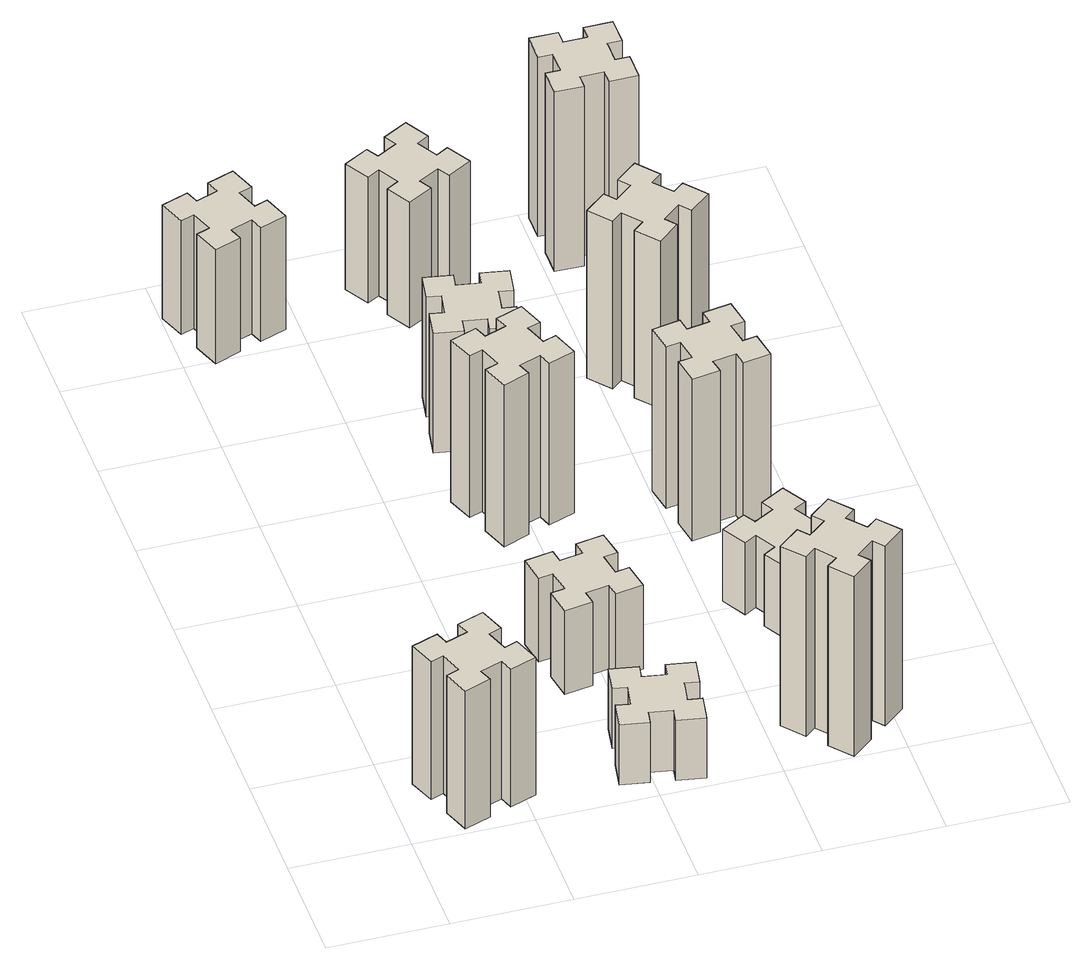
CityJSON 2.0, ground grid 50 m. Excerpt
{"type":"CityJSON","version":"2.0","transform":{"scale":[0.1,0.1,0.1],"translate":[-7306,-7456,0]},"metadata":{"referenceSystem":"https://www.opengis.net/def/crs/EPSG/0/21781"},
"CityObjects":{
"building1":{"type":"Building","attributes":{"class":"1000","function":"1000","usage":"1000","yearOfConstruction":2016,"roofType":"1000","measuredHeight":69,"storeysAboveGround":30,"storeysBelowGround":0},"geometry":[{"type":"Solid","lod":"1","boundaries":[[[[0,1,2,3,4,5,6,7,8,9,10,11,12,13,14,15,16,17,18,19]],[[17,16,20,21]],[[16,15,22,20]],[[15,14,23,22]],[[14,13,24,23]],[[13,12,25,24]],[[12,11,26,25]],[[11,10,27,26]],[[10,9,28,27]],[[9,8,29,28]],[[8,7,30,29]],[[7,6,31,30]],[[6,5,32,31]],[[5,4,33,32]],[[4,3,34,33]],[[3,2,35,34]],[[2,1,36,35]],[[1,0,37,36]],[[0,19,38,37]],[[19,18,39,38]],[[18,17,21,39]],[[24,25,26,27,28,29,30,31,32,33,34,35,36,37,38,39,21,20,22,23]]]]}]},
"building2":{"type":"Building","attributes":{"class":"1000","function":"1000","usage":"1000","yearOfConstruction":2016,"roofType":"1000","measuredHeight":30,"storeysAboveGround":30,"storeysBelowGround":0},"geometry":[{"type":"Solid","lod":"1","boundaries":[[[[40,41,42,43,44,45,46,47,48,49,50,51,52,53,54,55,56,57,58,59]],[[57,56,60,61]],[[56,55,62,60]],[[55,54,63,62]],[[54,53,64,63]],[[53,52,65,64]],[[52,51,66,65]],[[51,50,67,66]],[[50,49,68,67]],[[49,48,69,68]],[[48,47,70,69]],[[47,46,71,70]],[[46,45,72,71]],[[45,44,73,72]],[[44,43,74,73]],[[43,42,75,74]],[[42,41,76,75]],[[41,40,77,76]],[[40,59,78,77]],[[59,58,79,78]],[[58,57,61,79]],[[64,65,66,67,68,69,70,71,72,73,74,75,76,77,78,79,61,60,62,63]]]]}]},
"building3":{"type":"Building","attributes":{"class":"1000","function":"1000","usage":"1000","yearOfConstruction":2016,"roofType":"1000","measuredHeight":57,"storeysAboveGround":30,"storeysBelowGround":0},"geometry":[{"type":"Solid","lod":"1","boundaries":[[[[80,81,82,83,84,85,86,87,88,89,90,91,92,93,94,95,96,97,98,99]],[[97,96,100,101]],[[96,95,102,100]],[[95,94,103,102]],[[94,93,104,103]],[[93,92,105,104]],[[92,91,106,105]],[[91,90,107,106]],[[90,89,108,107]],[[89,88,109,108]],[[88,87,110,109]],[[87,86,111,110]],[[86,85,112,111]],[[85,84,113,112]],[[84,83,114,113]],[[83,82,115,114]],[[82,81,116,115]],[[81,80,117,116]],[[80,99,118,117]],[[99,98,119,118]],[[98,97,101,119]],[[104,105,106,107,108,109,110,111,112,113,114,115,116,117,118,119,101,100,102,103]]]]}]},
"building4":{"type":"Building","attributes":{"class":"1000","function":"1000","usage":"1000","yearOfConstruction":2016,"roofType":"1000","measuredHeight":42,"storeysAboveGround":30,"storeysBelowGround":0},"geometry":[{"type":"Solid","lod":"1","boundaries":[[[[120,121,122,123,124,125,126,127,128,129,130,131,132,133,134,135,136,137,138,139]],[[137,136,140,141]],[[136,135,142,140]],[[135,134,143,142]],[[134,133,144,143]],[[133,132,145,144]],[[132,131,146,145]],[[131,130,147,146]],[[130,129,148,147]],[[129,128,149,148]],[[128,127,150,149]],[[127,126,151,150]],[[126,125,152,151]],[[125,124,153,152]],[[124,123,154,153]],[[123,122,155,154]],[[122,121,156,155]],[[121,120,157,156]],[[120,139,158,157]],[[139,138,159,158]],[[138,137,141,159]],[[144,145,146,147,148,149,150,151,152,153,154,155,156,157,158,159,141,140,142,143]]]]}]},
"building5":{"type":"Building","attributes":{"class":"1000","function":"1000","usage":"1000","yearOfConstruction":2016,"roofType":"1000","measuredHeight":81,"storeysAboveGround":30,"storeysBelowGround":0},"geometry":[{"type":"Solid","lod":"1","boundaries":[[[[160,161,162,163,164,165,166,167,168,169,170,171,172,173,174,175,176,177,178,179]],[[177,176,180,181]],[[176,175,182,180]],[[175,174,183,182]],[[174,173,184,183]],[[173,172,185,184]],[[172,171,186,185]],[[171,170,187,186]],[[170,169,188,187]],[[169,168,189,188]],[[168,167,190,189]],[[167,166,191,190]],[[166,165,192,191]],[[165,164,193,192]],[[164,163,194,193]],[[163,162,195,194]],[[162,161,196,195]],[[161,160,197,196]],[[160,179,198,197]],[[179,178,199,198]],[[178,177,181,199]],[[184,185,186,187,188,189,190,191,192,193,194,195,196,197,198,199,181,180,182,183]]]]}]},
"building6":{"type":"Building","attributes":{"class":"1000","function":"1000","usage":"1000","yearOfConstruction":2016,"roofType":"1000","measuredHeight":60,"storeysAboveGround":30,"storeysBelowGround":0},"geometry":[{"type":"Solid","lod":"1","boundaries":[[[[200,201,202,203,204,205,206,207,208,209,210,211,212,213,214,215,216,217,218,219]],[[217,216,220,221]],[[216,215,222,220]],[[215,214,223,222]],[[214,213,224,223]],[[213,212,225,224]],[[212,211,226,225]],[[211,210,227,226]],[[210,209,228,227]],[[209,208,229,228]],[[208,207,230,229]],[[207,206,231,230]],[[206,205,232,231]],[[205,204,233,232]],[[204,203,234,233]],[[203,202,235,234]],[[202,201,236,235]],[[201,200,237,236]],[[200,219,238,237]],[[219,218,239,238]],[[218,217,221,239]],[[224,225,226,227,228,229,230,231,232,233,234,235,236,237,238,239,221,220,222,223]]]]}]},
"building7":{"type":"Building","attributes":{"class":"1000","function":"1000","usage":"1000","yearOfConstruction":2016,"roofType":"1000","measuredHeight":90,"storeysAboveGround":30,"storeysBelowGround":0},"geometry":[{"type":"Solid","lod":"1","boundaries":[[[[240,241,242,243,244,245,246,247,248,249,250,251,252,253,254,255,256,257,258,259]],[[257,256,260,261]],[[256,255,262,260]],[[255,254,263,262]],[[254,253,264,263]],[[253,252,265,264]],[[252,251,266,265]],[[251,250,267,266]],[[250,249,268,267]],[[249,248,269,268]],[[248,247,270,269]],[[247,246,271,270]],[[246,245,272,271]],[[245,244,273,272]],[[244,243,274,273]],[[243,242,275,274]],[[242,241,276,275]],[[241,240,277,276]],[[240,259,278,277]],[[259,258,279,278]],[[258,257,261,279]],[[264,265,266,267,268,269,270,271,272,273,274,275,276,277,278,279,261,260,262,263]]]]}]},
"building8":{"type":"Building","attributes":{"class":"1000","function":"1000","usage":"1000","yearOfConstruction":2016,"roofType":"1000","measuredHeight":63,"storeysAboveGround":30,"storeysBelowGround":0},"geometry":[{"type":"Solid","lod":"1","boundaries":[[[[280,281,282,283,284,285,286,287,288,289,290,291,292,293,294,295,296,297,298,299]],[[297,296,300,301]],[[296,295,302,300]],[[295,294,303,302]],[[294,293,304,303]],[[293,292,305,304]],[[292,291,306,305]],[[291,290,307,306]],[[290,289,308,307]],[[289,288,309,308]],[[288,287,310,309]],[[287,286,311,310]],[[286,285,312,311]],[[285,284,313,312]],[[284,283,314,313]],[[283,282,315,314]],[[282,281,316,315]],[[281,280,317,316]],[[280,299,318,317]],[[299,298,319,318]],[[298,297,301,319]],[[304,305,306,307,308,309,310,311,312,313,314,315,316,317,318,319,301,300,302,303]]]]}]},
"building9":{"type":"Building","attributes":{"class":"1000","function":"1000","usage":"1000","yearOfConstruction":2016,"roofType":"1000","measuredHeight":36,"storeysAboveGround":30,"storeysBelowGround":0},"geometry":[{"type":"Solid","lod":"1","boundaries":[[[[320,321,322,323,324,325,326,327,328,329,330,331,332,333,334,335,336,337,338,339]],[[337,336,340,341]],[[336,335,342,340]],[[335,334,343,342]],[[334,333,344,343]],[[333,332,345,344]],[[332,331,346,345]],[[331,330,347,346]],[[330,329,348,347]],[[329,328,349,348]],[[328,327,350,349]],[[327,326,351,350]],[[326,325,352,351]],[[325,324,353,352]],[[324,323,354,353]],[[323,322,355,354]],[[322,321,356,355]],[[321,320,357,356]],[[320,339,358,357]],[[339,338,359,358]],[[338,337,341,359]],[[344,345,346,347,348,349,350,351,352,353,354,355,356,357,358,359,341,340,342,343]]]]}]},
"building10":{"type":"Building","attributes":{"class":"1000","function":"1000","usage":"1000","yearOfConstruction":2016,"roofType":"1000","measuredHeight":81,"storeysAboveGround":30,"storeysBelowGround":0},"geometry":[{"type":"Solid","lod":"1","boundaries":[[[[360,361,362,363,364,365,366,367,368,369,370,371,372,373,374,375,376,377,378,379]],[[377,376,380,381]],[[376,375,382,380]],[[375,374,383,382]],[[374,373,384,383]],[[373,372,385,384]],[[372,371,386,385]],[[371,370,387,386]],[[370,369,388,387]],[[369,368,389,388]],[[368,367,390,389]],[[367,366,391,390]],[[366,365,392,391]],[[365,364,393,392]],[[364,363,394,393]],[[363,362,395,394]],[[362,361,396,395]],[[361,360,397,396]],[[360,379,398,397]],[[379,378,399,398]],[[378,377,381,399]],[[384,385,386,387,388,389,390,391,392,393,394,395,396,397,398,399,381,380,382,383]]]]}]},
"building11":{"type":"Building","attributes":{"class":"1000","function":"1000","usage":"1000","yearOfConstruction":2016,"roofType":"1000","measuredHeight":84,"storeysAboveGround":30,"storeysBelowGround":0},"geometry":[{"type":"Solid","lod":"1","boundaries":[[[[400,401,402,403,404,405,406,407,408,409,410,411,412,413,414,415,416,417,418,419]],[[417,416,420,421]],[[416,415,422,420]],[[415,414,423,422]],[[414,413,424,423]],[[413,412,425,424]],[[412,411,426,425]],[[411,410,427,426]],[[410,409,428,427]],[[409,408,429,428]],[[408,407,430,429]],[[407,406,431,430]],[[406,405,432,431]],[[405,404,433,432]],[[404,403,434,433]],[[403,402,435,434]],[[402,401,436,435]],[[401,400,437,436]],[[400,419,438,437]],[[419,418,439,438]],[[418,417,421,439]],[[424,425,426,427,428,429,430,431,432,433,434,435,436,437,438,439,421,420,422,423]]]]}]},
"building12":{"type":"Building","attributes":{"class":"1000","function":"1000","usage":"1000","yearOfConstruction":2016,"roofType":"1000","measuredHeight":90,"storeysAboveGround":30,"storeysBelowGround":0},"geometry":[{"type":"Solid","lod":"1","boundaries":[[[[440,441,442,443,444,445,446,447,448,449,450,451,452,453,454,455,456,457,458,459]],[[457,456,460,461]],[[456,455,462,460]],[[455,454,463,462]],[[454,453,464,463]],[[453,452,465,464]],[[452,451,466,465]],[[451,450,467,466]],[[450,449,468,467]],[[449,448,469,468]],[[448,447,470,469]],[[447,446,471,470]],[[446,445,472,471]],[[445,444,473,472]],[[444,443,474,473]],[[443,442,475,474]],[[442,441,476,475]],[[441,440,477,476]],[[440,459,478,477]],[[459,458,479,478]],[[458,457,461,479]],[[464,465,466,467,468,469,470,471,472,473,474,475,476,477,478,479,461,460,462,463]]]]}]}
},
"vertices":[
[335,366,0],[241,332,0],[220,388,0],[107,347,0],[149,234,0],[205,255,0],[239,161,0],[183,140,0],[224,27,0],[337,69,0],[316,125,0],[410,159,0],[430,103,0],[543,144,0],[502,257,0],[446,236,0],[412,330,0],[468,350,0],[427,463,0],[314,422,0],[412,330,690],[468,350,690],[446,236,690],[502,257,690],[543,144,690],[430,103,690],[410,159,690],[316,125,690],[337,69,690],[224,27,690],[183,140,690],[239,161,690],[205,255,690],[149,234,690],[107,347,690],[220,388,690],[241,332,690],[335,366,690],[314,422,690],[427,463,690],
[966,314,0],[948,215,0],[889,226,0],[868,107,0],[987,87,0],[997,146,0],[1095,128,0],[1085,69,0],[1203,48,0],[1224,167,0],[1165,177,0],[1182,275,0],[1241,265,0],[1262,383,0],[1144,404,0],[1134,345,0],[1035,362,0],[1046,421,0],[927,442,0],[907,324,0],[1035,362,300],[1046,421,300],[1134,345,300],[1144,404,300],[1262,383,300],[1241,265,300],[1182,275,300],[1165,177,300],[1224,167,300],[1203,48,300],[1085,69,300],[1095,128,300],[997,146,300],[987,87,300],[868,107,300],[889,226,300],[948,215,300],[966,314,300],[907,324,300],[927,442,300],
[216,3085,0],[310,3119,0],[330,3063,0],[443,3104,0],[402,3217,0],[346,3196,0],[312,3290,0],[368,3310,0],[327,3423,0],[214,3382,0],[235,3326,0],[141,3292,0],[120,3348,0],[7,3307,0],[49,3194,0],[105,3215,0],[139,3121,0],[83,3100,0],[124,2987,0],[237,3029,0],[139,3121,570],[83,3100,570],[105,3215,570],[49,3194,570],[7,3307,570],[120,3348,570],[141,3292,570],[235,3326,570],[214,3382,570],[327,3423,570],[368,3310,570],[312,3290,570],[346,3196,570],[402,3217,570],[443,3104,570],[330,3063,570],[310,3119,570],[216,3085,570],[237,3029,570],[124,2987,570],
[995,1002,0],[897,985,0],[887,1044,0],[768,1023,0],[789,905,0],[848,915,0],[866,817,0],[807,807,0],[827,688,0],[946,709,0],[935,768,0],[1034,786,0],[1044,727,0],[1162,747,0],[1141,866,0],[1082,855,0],[1065,954,0],[1124,964,0],[1103,1082,0],[985,1061,0],[1065,954,420],[1124,964,420],[1082,855,420],[1141,866,420],[1162,747,420],[1044,727,420],[1034,786,420],[935,768,420],[946,709,420],[827,688,420],[807,807,420],[866,817,420],[848,915,420],[789,905,420],[768,1023,420],[887,1044,420],[897,985,420],[995,1002,420],[985,1061,420],[1103,1082,420],
[1086,1816,0],[1052,1910,0],[1108,1930,0],[1067,2043,0],[954,2002,0],[975,1946,0],[881,1912,0],[860,1968,0],[747,1927,0],[789,1814,0],[845,1835,0],[879,1741,0],[823,1720,0],[864,1607,0],[977,1649,0],[956,1705,0],[1050,1739,0],[1070,1683,0],[1183,1724,0],[1142,1837,0],[1050,1739,810],[1070,1683,810],[956,1705,810],[977,1649,810],[864,1607,810],[823,1720,810],[879,1741,810],[845,1835,810],[789,1814,810],[747,1927,810],[860,1968,810],[881,1912,810],[975,1946,810],[954,2002,810],[1067,2043,810],[1108,1930,810],[1052,1910,810],[1086,1816,810],[1142,1837,810],[1183,1724,810],
[866,2434,0],[848,2335,0],[789,2346,0],[768,2227,0],[887,2207,0],[897,2266,0],[995,2248,0],[985,2189,0],[1103,2168,0],[1124,2287,0],[1065,2297,0],[1082,2395,0],[1141,2385,0],[1162,2503,0],[1044,2524,0],[1034,2465,0],[935,2482,0],[946,2541,0],[827,2562,0],[807,2444,0],[935,2482,600],[946,2541,600],[1034,2465,600],[1044,2524,600],[1162,2503,600],[1141,2385,600],[1082,2395,600],[1065,2297,600],[1124,2287,600],[1103,2168,600],[985,2189,600],[995,2248,600],[897,2266,600],[887,2207,600],[768,2227,600],[789,2346,600],[848,2335,600],[866,2434,600],[807,2444,600],[827,2562,600],
[1838,129,0],[1914,193,0],[1953,147,0],[2045,224,0],[1968,316,0],[1922,278,0],[1857,354,0],[1903,393,0],[1826,485,0],[1734,408,0],[1773,362,0],[1696,297,0],[1658,343,0],[1566,266,0],[1643,174,0],[1689,213,0],[1753,136,0],[1707,98,0],[1784,6,0],[1876,83,0],[1753,136,900],[1707,98,900],[1689,213,900],[1643,174,900],[1566,266,900],[1658,343,900],[1696,297,900],[1773,362,900],[1734,408,900],[1826,485,900],[1903,393,900],[1857,354,900],[1922,278,900],[1968,316,900],[2045,224,900],[1953,147,900],[1914,193,900],[1838,129,900],[1876,83,900],[1784,6,900],
[1086,3217,0],[1036,3304,0],[1088,3334,0],[1028,3438,0],[924,3378,0],[954,3326,0],[867,3276,0],[837,3328,0],[733,3268,0],[793,3164,0],[845,3194,0],[895,3107,0],[843,3077,0],[903,2973,0],[1007,3033,0],[977,3085,0],[1064,3135,0],[1094,3083,0],[1198,3143,0],[1138,3247,0],[1064,3135,630],[1094,3083,630],[977,3085,630],[1007,3033,630],[903,2973,630],[843,3077,630],[895,3107,630],[845,3194,630],[793,3164,630],[733,3268,630],[837,3328,630],[867,3276,630],[954,3326,630],[924,3378,630],[1028,3438,630],[1088,3334,630],[1036,3304,630],[1086,3217,630],[1138,3247,630],[1198,3143,630],
[1817,865,0],[1904,915,0],[1934,863,0],[2038,923,0],[1978,1027,0],[1926,997,0],[1876,1084,0],[1928,1114,0],[1868,1218,0],[1764,1158,0],[1794,1106,0],[1707,1056,0],[1677,1108,0],[1573,1048,0],[1633,944,0],[1685,974,0],[1735,887,0],[1683,857,0],[1743,753,0],[1847,813,0],[1735,887,360],[1683,857,360],[1685,974,360],[1633,944,360],[1573,1048,360],[1677,1108,360],[1707,1056,360],[1794,1106,360],[1764,1158,360],[1868,1218,360],[1928,1114,360],[1876,1084,360],[1926,997,360],[1978,1027,360],[2038,923,360],[1934,863,360],[1904,915,360],[1817,865,360],[1847,813,360],[1743,753,360],
[1735,1742,0],[1637,1725,0],[1627,1784,0],[1508,1763,0],[1529,1645,0],[1588,1655,0],[1606,1557,0],[1547,1547,0],[1567,1428,0],[1686,1449,0],[1675,1508,0],[1774,1526,0],[1784,1467,0],[1902,1487,0],[1881,1606,0],[1822,1595,0],[1805,1694,0],[1864,1704,0],[1843,1822,0],[1725,1801,0],[1805,1694,810],[1864,1704,810],[1822,1595,810],[1881,1606,810],[1902,1487,810],[1784,1467,810],[1774,1526,810],[1675,1508,810],[1686,1449,810],[1567,1428,810],[1547,1547,810],[1606,1557,810],[1588,1655,810],[1529,1645,810],[1508,1763,810],[1627,1784,810],[1637,1725,810],[1735,1742,810],[1725,1801,810],[1843,1822,810],
[1822,2498,0],[1757,2574,0],[1803,2613,0],[1726,2705,0],[1634,2628,0],[1673,2582,0],[1596,2517,0],[1558,2563,0],[1466,2486,0],[1543,2394,0],[1589,2433,0],[1653,2356,0],[1607,2318,0],[1684,2226,0],[1776,2303,0],[1738,2349,0],[1814,2413,0],[1853,2367,0],[1945,2444,0],[1868,2536,0],[1814,2413,840],[1853,2367,840],[1738,2349,840],[1776,2303,840],[1684,2226,840],[1607,2318,840],[1653,2356,840],[1589,2433,840],[1543,2394,840],[1466,2486,840],[1558,2563,840],[1596,2517,840],[1673,2582,840],[1634,2628,840],[1726,2705,840],[1803,2613,840],[1757,2574,840],[1822,2498,840],[1868,2536,840],[1945,2444,840],
[1655,3195,0],[1755,3195,0],[1755,3135,0],[1875,3135,0],[1875,3255,0],[1815,3255,0],[1815,3355,0],[1875,3355,0],[1875,3475,0],[1755,3475,0],[1755,3415,0],[1655,3415,0],[1655,3475,0],[1535,3475,0],[1535,3355,0],[1595,3355,0],[1595,3255,0],[1535,3255,0],[1535,3135,0],[1655,3135,0],[1595,3255,900],[1535,3255,900],[1595,3355,900],[1535,3355,900],[1535,3475,900],[1655,3475,900],[1655,3415,900],[1755,3415,900],[1755,3475,900],[1875,3475,900],[1875,3355,900],[1815,3355,900],[1815,3255,900],[1875,3255,900],[1875,3135,900],[1755,3135,900],[1755,3195,900],[1655,3195,900],[1655,3135,900],[1535,3135,900]
]}
